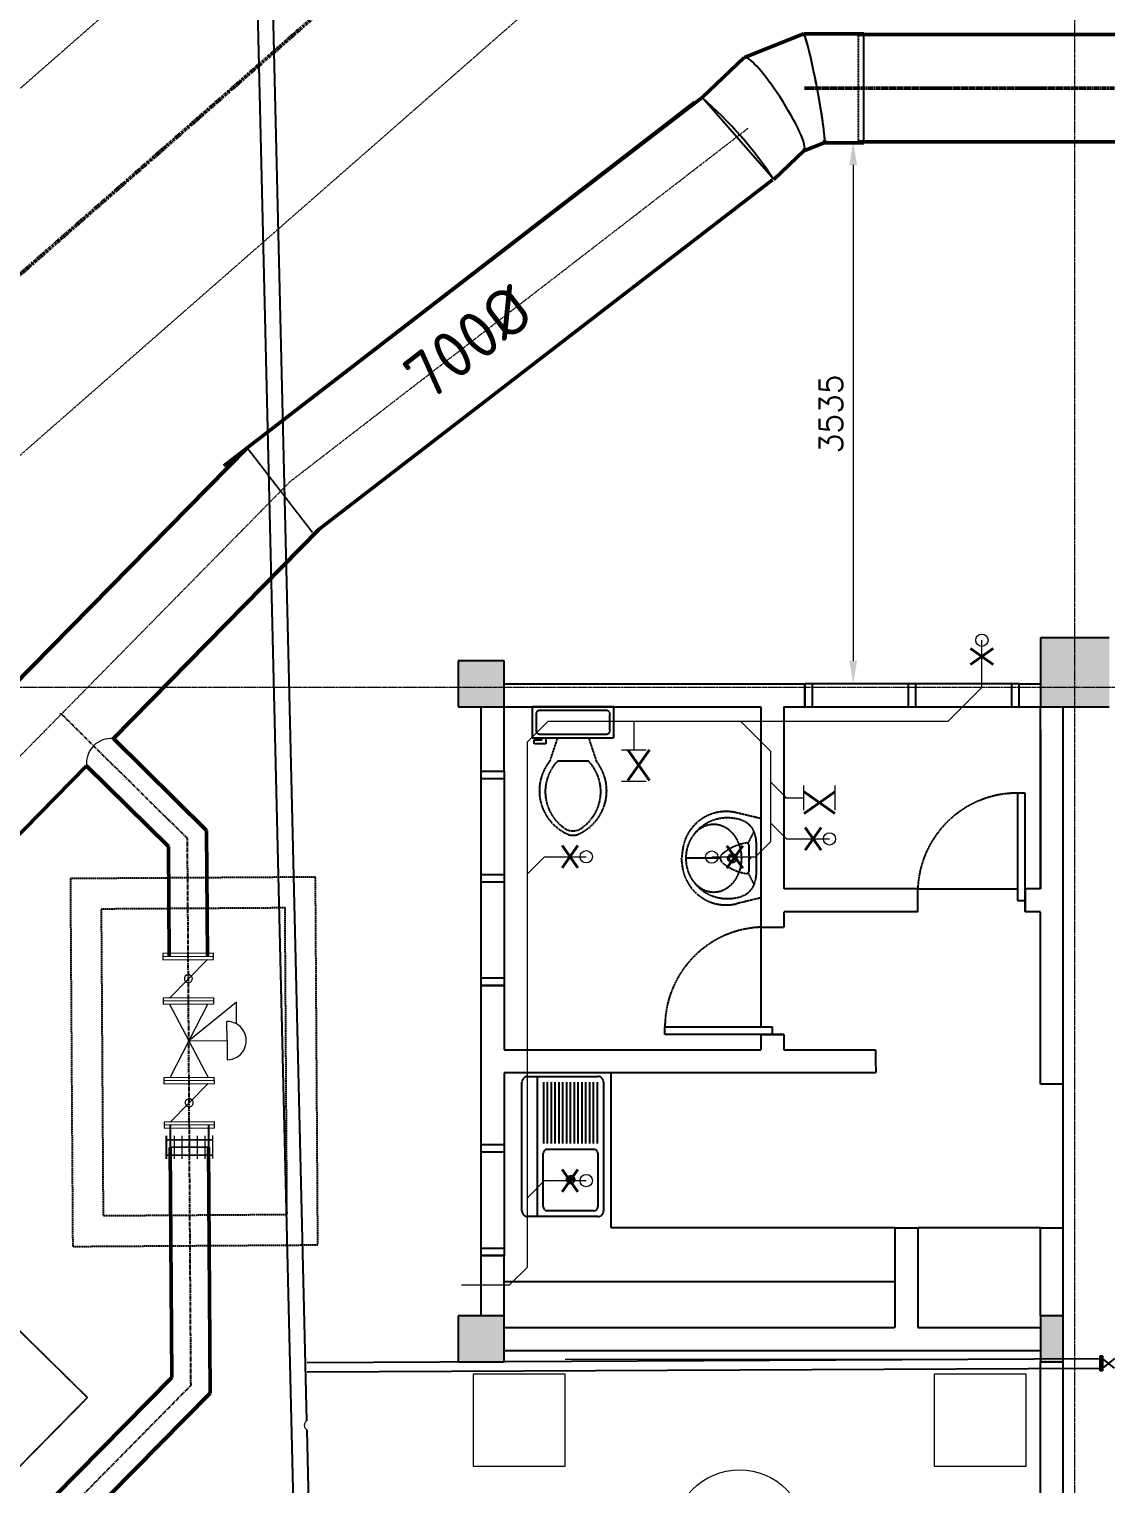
# Model space of a CAD drawing. Header units: inches. Extents: x 0 to 235202, y 0 to 361577.
# Drawn here: x 115357 to 122385, y 305529 to 315021 of the extents above; entities that cross this region are included whole.
import ezdxf

# ---------------------------------------------------------------- set-up
doc = ezdxf.new("R2010")
doc.units = ezdxf.units.IN
doc.header["$MEASUREMENT"] = 0
for name, pattern in [('CENTER', [2, 1.25, -0.25, 0.25, -0.25]), ('HIDDEN', [0.375, 0.25, -0.125]), ('PHANTOM2', [1.25, 0.625, -0.125, 0.125, -0.125, 0.125, -0.125])]:
    doc.linetypes.add(name, pattern=pattern)
for name, color, linetype, lineweight in [('.5', 8, 'Continuous', 0), ('DIM', 251, 'Continuous', 0), ('MECHANICAL', 8, 'Continuous', 0), ('PLC WIRE', 7, 'Continuous', 0)]:
    doc.layers.add(name, color=color, linetype=linetype, lineweight=lineweight)
for name, color, linetype in [('1', 1, 'CENTER'), ('2', 2, 'HIDDEN'), ('pipes', 2, 'Continuous'), ('steel elbow 45deg', 3, 'Continuous'), ('text', 3, 'Continuous')]:
    doc.layers.add(name, color=color, linetype=linetype)
doc.styles.add('ISO', font='isocpeur.ttf')
doc.styles.add('SIMPLEX', font='simplex.shx')

msp = doc.modelspace()

# ---------------------------------------------------------------- hatches: boundary and pattern name
at = {"layer": 'DIM', "linetype": 'HIDDEN', "lineweight": 25, "ltscale": 10}
h = msp.add_hatch(color=8, dxfattribs=at)
h.paths.add_polyline_path([(118457.2, 310899.5), (118157.2, 310899.5), (118157.2, 310599.5), (118457.2, 310599.5)])
h.paths.add_polyline_path([(122407.2, 311049.5), (121957.2, 311049.5), (121957.2, 310599.5), (122407.2, 310599.5)])
h.paths.add_polyline_path([(118457.2, 306624.5), (118157.2, 306624.5), (118157.2, 306324.5), (118457.2, 306324.5)])
h.paths.add_polyline_path([(126907.6, 311049.5), (126457.6, 311049.5), (126457.6, 310599.5), (126907.6, 310599.5)])
h.paths.add_polyline_path([(131407.6, 311249.5), (130957.6, 311249.5), (130957.6, 310599.5), (131407.6, 310599.5)])
h.paths.add_polyline_path([(122107.2, 306324.5), (122107.2, 306624.5), (121957.2, 306624.5), (121957.2, 306324.5)])

# ---------------------------------------------------------------- linework, layer by layer
at = {"layer": '.5', "color": 8, "linetype": 'CENTER', "ltscale": 10}
for p, q in [((122183.2, 294028.3), (122183.2, 325316.5)), ((169573.2, 310726.2), (105058.9, 310726.2))]:
    msp.add_line(p, q, dxfattribs=at)
at = {"layer": '.5', "color": 8, "linetype": 'CENTER', "ltscale": 5}
for q in [(120050.7, 314375.4), (108723.9, 303596.6)]:
    msp.add_line((117061.4, 312069.3), q, dxfattribs=at)
at = {"color": 8, "linetype": 'CENTER', "ltscale": 20}
for p, q in [((116391.1, 309739.5), (115561.8, 310558.1)), ((116414.1, 306172.2), (116391.1, 309739.5)), ((115138.9, 304880.5), (116414.1, 306172.2))]:
    msp.add_line(p, q, dxfattribs=at)
at = {"color": 8}
for p, q in [((116254.5, 307648.9), (116253.6, 307798.9)), ((116253.7, 307773.9), (116553.7, 307775.9)), ((116254.4, 307673.9), (116554.4, 307675.9))]:
    msp.add_line(p, q, dxfattribs=at)
at = {"layer": '1', "color": 8, "linetype": 'Continuous', "ltscale": 1000}
for p, q in [((120804.2, 314279.8), (120804.2, 314985)), ((120217.1, 314039.1), (119750.3, 314574.6))]:
    msp.add_line(p, q, dxfattribs=at)
at = {"layer": '1', "color": 8, "linetype": 'HIDDEN', "ltscale": 5}
for p, q in [((117226.5, 309488.3), (115626.6, 309478)), ((115626.6, 309478), (115642.1, 307078)), ((117242, 307088.3), (117226.5, 309488.3)), ((117027.8, 309287), (115827.9, 309279.3)), ((115827.9, 309279.3), (115827.9, 309279.3)), ((115827.9, 309279.3), (115840.8, 307279.3)), ((117040.7, 307287), (117027.8, 309287)), ((115738, 306092), (114027.4, 307775.3)), ((115840.8, 307279.3), (117040.7, 307287)), ((115642.1, 307078), (117242, 307088.3)), ((113255.2, 303568.9), (115738, 306092))]:
    msp.add_line(p, q, dxfattribs=at)
at = {"layer": '1', "color": 8, "linetype": 'Continuous', "ltscale": 1000}
for centre, major_axis, ratio, start_param, end_param in [((120479.5, 314634.8), (-67.7, 354.7), 0.056561, 5.000611, 6.293977), ((120479.5, 314634.6), (-67.6, 354.7), 0.057565, 5.005877, 6.186773), ((120218.7, 314531.6), (-195, 304.2), 0.160939, 4.958399, 6.314582), ((120479.5, 314634.7), (67.6, -354.7), 0.057565, 0.293488, 1.864239), ((120218.7, 314531.6), (195, -304.2), 0.160939, 0.24601, 1.816763), ((118046.7, 312618.3), (1834.3, 1834.3), 1, 6.077432, 6.352133)]:
    msp.add_ellipse(centre, major_axis=major_axis, ratio=ratio, start_param=start_param, end_param=end_param, dxfattribs=at)
msp.add_open_spline([(120549.9, 314303.5), (120549.4, 314316.9), (120547.8, 314335.7), (120541.6, 314387.9), (120536.6, 314423.2), (120524, 314503.4), (120516.4, 314547.7), (120503.5, 314617.9), (120498.8, 314642.6), (120489.3, 314691.6), (120484.4, 314715.8), (120479.5, 314739.3)], degree=3, knots=[23.740083, 23.740083, 23.740083, 23.740083, 136.07311, 136.07311, 273.475645, 273.475645, 413.631939, 413.631939, 488.744097, 488.744097, 563.954246, 563.954246, 563.954246, 563.954246], dxfattribs=at)
at = {"layer": '2', "color": 8}
for p, q in [((120767.7, 314985), (120767.7, 314285)), ((116777.7, 312292.2), (117205.2, 311738))]:
    msp.add_line(p, q, dxfattribs=at)
at = {"layer": 'DIM', "color": 8, "linetype": 'HIDDEN', "ltscale": 10}
for p, q in [((118752.6, 317659.4), (106717.5, 307115.2)), ((119964.2, 316327.8), (107903.6, 305761.3))]:
    msp.add_line(p, q, dxfattribs=at)
at = {"layer": 'DIM', "color": 8, "linetype": 'PHANTOM2', "lineweight": 50, "ltscale": 20}
for p, q in [((119916.1, 317466.2), (107318.5, 306429.2)), ((120417.5, 314635), (138799.7, 314635))]:
    msp.add_line(p, q, dxfattribs=at)
at = {"layer": 'DIM', "color": 8, "lineweight": 50}
for p, q in [((120025.5, 314836.6), (120411.6, 314989.5)), ((120412.7, 314989.4), (120804.2, 314989.4)), ((120767.7, 314985), (138799.7, 314985)), ((120767.7, 314985), (126799.7, 314985)), ((119750.3, 314574.6), (120022.3, 314834.6)), ((116627.7, 312171.9), (119750.3, 314574.6)), ((119702, 314543.6), (116779.8, 312289.3)), ((120415.1, 314228.4), (120217.1, 314039.1)), ((120413.8, 314227.1), (120547.2, 314280)), ((120419.7, 314244.1), (120419.7, 314244.2)), ((120419.7, 314244.1), (120419.7, 314244.2)), ((120546.8, 314279.8), (120804.2, 314279.8)), ((120550.1, 314296.1), (120550.1, 314296.2)), ((120767.7, 314285), (138799.7, 314285)), ((120767.7, 314285), (126799.7, 314285)), ((120804.2, 314296.1), (120804.2, 314296.2)), ((120804.2, 314279.8), (120804.2, 314296.1)), ((120208.9, 314038.6), (117251.6, 311757.2)), ((116779.8, 312289.3), (108530.4, 303906)), ((117251.6, 311757.2), (115907.9, 310391.6)), ((115908.4, 310391.6), (116515.7, 309792.1)), ((115732.8, 310213.7), (112903.5, 307338.5)), ((115732.8, 310213.7), (116266.4, 309686.9)), ((116515.7, 309792.1), (116521, 308970.7)), ((116266.4, 309686.9), (116271, 308969.1)), ((116279.1, 307724.1), (116288.7, 306223.2)), ((116529, 307725.7), (116539.4, 306121.2)), ((115179.2, 305099.2), (116288.7, 306223.2)), ((115357.4, 304923.9), (116539.4, 306121.2))]:
    msp.add_line(p, q, dxfattribs=at)
at = {"layer": 'DIM', "color": 8, "linetype": 'Continuous'}
for p, q in [((120737.7, 314285), (120705.8, 314285)), ((120735.8, 314135), (120735.8, 310899.5)), ((121575.6, 310912.8), (121575.6, 311033.6)), ((121575.6, 310726.2), (121575.6, 310912.8)), ((120737.7, 310749.5), (120705.8, 310749.5)), ((121355.2, 310505.9), (121575.6, 310726.2)), ((118609.6, 310370.7), (118744.8, 310505.9)), ((118744.8, 310505.9), (120000.5, 310505.9)), ((119304.6, 310505.9), (119304.6, 310319)), ((120000.5, 310505.9), (120196.8, 310309.6)), ((120000.5, 310505.9), (121355.2, 310505.9)), ((118609.6, 309621.2), (118609.6, 310370.7)), ((119224.3, 310319), (119384.9, 310319)), ((120196.8, 310309.6), (120196.8, 309719.1)), ((119224.3, 310113.4), (119384.9, 310113.4)), ((120300.9, 310005.1), (120196.8, 310109.3)), ((120411.4, 310085.4), (120411.4, 309924.8)), ((120617, 310085.4), (120617, 309924.8)), ((120300.9, 310005.1), (120290.6, 310005.1)), ((120290.6, 310005.1), (120411.4, 310005.1)), ((120300.9, 309737.4), (120196.8, 309841.5)), ((120096.8, 309619.1), (120196.8, 309719.1)), ((120300.9, 309737.4), (120460.4, 309737.4)), ((120460.4, 309737.4), (120581.1, 309737.4)), ((118609.6, 306943.5), (118609.6, 309621.2)), ((118720.7, 309621.2), (118609.6, 309510.1)), ((118720.7, 309621.2), (118873.2, 309621.2)), ((118873.2, 309621.2), (118994, 309621.2)), ((119933.2, 309619.1), (119812.4, 309619.1)), ((120096.8, 309619.1), (119933.2, 309619.1)), ((118720.7, 307507.3), (118609.6, 307396.3)), ((118720.7, 307507.3), (118873.2, 307507.3)), ((118873.2, 307507.3), (118994, 307507.3)), ((118492.9, 306826.8), (118609.6, 306943.5)), ((118178.8, 306826.8), (118492.9, 306826.8)), ((121264.2, 306341.4), (118855.7, 306341.4)), ((118855.7, 306245.4), (118255.7, 306245.4)), ((118255.7, 306245.4), (118255.7, 305645.4)), ((118855.7, 305645.4), (118855.7, 306245.4)), ((121864.2, 306245.4), (121264.2, 306245.4)), ((121264.2, 306245.4), (121264.2, 305645.4)), ((121864.2, 305645.4), (121864.2, 306245.4)), ((118255.7, 305645.4), (118855.7, 305645.4)), ((121264.2, 305645.4), (121864.2, 305645.4))]:
    msp.add_line(p, q, dxfattribs=at)
at = {"layer": 'DIM', "color": 8, "linetype": 'HIDDEN', "lineweight": 25, "ltscale": 10}
for p, q in [((122407.2, 311049.5), (121957.2, 311049.5)), ((121957.2, 311049.5), (121957.2, 310599.5)), ((122407.2, 311049.5), (121957.2, 311049.5)), ((121957.2, 311049.5), (121957.2, 310599.5)), ((118457.2, 310899.5), (118157.2, 310899.5)), ((118157.2, 310899.5), (118157.2, 310599.5)), ((118457.2, 310599.5), (118457.2, 310899.5)), ((118457.2, 310749.5), (120419.7, 310749.5)), ((120419.7, 310599.5), (120419.7, 310749.5)), ((121819.7, 310749.5), (120419.7, 310749.5)), ((120419.7, 310749.5), (120419.7, 310599.5)), ((120469.7, 310749.5), (120419.7, 310749.5)), ((120419.7, 310749.5), (120419.7, 310599.5)), ((120469.7, 310599.5), (120469.7, 310749.5)), ((121144.7, 310749.5), (121094.7, 310749.5)), ((121094.7, 310749.5), (121094.7, 310599.5)), ((121144.7, 310599.5), (121144.7, 310749.5)), ((121819.7, 310749.5), (121769.7, 310749.5)), ((121769.7, 310749.5), (121769.7, 310599.5)), ((121819.7, 310599.5), (121819.7, 310749.5)), ((121819.7, 310749.5), (121957.2, 310749.5)), ((121819.7, 310599.5), (121819.7, 310749.5)), ((121819.7, 310599.5), (121819.7, 310749.5)), ((118157.2, 310599.5), (118457.2, 310599.5)), ((118307.2, 310180.3), (118307.2, 310599.5)), ((118457.2, 310180.3), (118457.2, 310599.5)), ((118457.2, 310599.5), (120132.2, 310599.5)), ((119173.9, 310599.5), (118640.5, 310599.5)), ((118640.5, 310599.5), (118640.5, 310396.3)), ((119173.9, 310396.3), (119173.9, 310599.5)), ((120132.2, 310599.5), (120132.2, 309161)), ((120282.2, 310599.5), (120419.7, 310599.5)), ((120282.2, 310599.5), (120282.2, 309411)), ((120419.7, 310599.5), (121819.7, 310599.5)), ((120419.7, 310599.5), (120469.7, 310599.5)), ((121094.7, 310599.5), (121144.7, 310599.5)), ((121769.7, 310599.5), (121819.7, 310599.5)), ((121819.7, 310599.5), (121957.2, 310599.5)), ((121957.2, 309411), (121957.2, 310599.5)), ((121957.2, 310599.5), (122407.2, 310599.5)), ((121957.2, 310599.5), (122407.2, 310599.5)), ((122107.2, 308136), (122107.2, 310599.5)), ((118665.9, 310548.7), (118665.9, 310447.1)), ((119123.1, 310574.1), (118691.3, 310574.1)), ((119148.5, 310447.1), (119148.5, 310548.7)), ((118691.3, 310421.7), (119123.1, 310421.7)), ((121957.2, 310449.5), (121957.2, 309411)), ((118640.5, 310396.3), (119173.9, 310396.3)), ((118653.2, 310383.6), (118704, 310383.6)), ((118653.2, 310358.2), (118653.2, 310383.6)), ((118729.4, 310358.2), (118653.2, 310358.2)), ((118704, 310383.6), (118704, 310396.3)), ((118729.4, 310396.3), (118729.4, 310358.2)), ((118805.6, 310396.3), (118754.8, 310243.9)), ((119008.8, 310396.3), (119059.6, 310243.9)), ((119008.8, 310243.9), (118805.6, 310243.9)), ((118307.2, 310180.3), (118457.2, 310180.3)), ((118307.2, 308780.3), (118307.2, 310180.3)), ((118307.2, 310180.3), (118457.2, 310180.3)), ((118307.2, 310130.3), (118307.2, 310180.3)), ((118307.2, 310180.3), (118457.2, 310180.3)), ((118457.2, 310130.3), (118307.2, 310130.3)), ((118457.2, 310180.3), (118457.2, 308780.3)), ((118457.2, 310180.3), (118457.2, 310130.3)), ((121857.2, 310036), (121807.2, 310036)), ((121807.2, 310036), (121807.2, 309336)), ((121857.2, 309336), (121857.2, 310036)), ((119787.2, 309843.6), (119775.7, 309837.2)), ((119799.2, 309849.4), (119787.2, 309843.6)), ((119811.4, 309854.6), (119799.2, 309849.4)), ((119823.8, 309859.3), (119811.4, 309854.6)), ((119811.4, 309854.6), (119811.4, 309854.6)), ((119836.5, 309863.4), (119823.8, 309859.3)), ((119849.5, 309866.8), (119836.5, 309863.4)), ((119862.6, 309869.6), (119849.5, 309866.8)), ((119875.8, 309871.8), (119862.6, 309869.6)), ((119889.2, 309873.4), (119875.8, 309871.8)), ((119902.8, 309874.3), (119889.2, 309873.4)), ((119916.4, 309874.5), (119902.8, 309874.3)), ((119930, 309874.1), (119916.4, 309874.5)), ((119916.4, 309874.5), (119916.4, 309874.5)), ((119943.6, 309873), (119930, 309874.1)), ((119957, 309871.3), (119943.6, 309873)), ((119970.2, 309869.1), (119957, 309871.3)), ((119982.9, 309866.2), (119970.2, 309869.1)), ((120132.2, 309869.8), (119973.9, 309907.8)), ((119995.2, 309862.9), (119982.9, 309866.2)), ((120006.8, 309859.1), (119995.2, 309862.9)), ((120017.7, 309854.7), (120006.8, 309859.1)), ((120027.7, 309850), (120017.7, 309854.7)), ((120017.7, 309854.7), (120017.7, 309854.7)), ((120037, 309844.8), (120027.7, 309850)), ((120045.5, 309839.2), (120037, 309844.8)), ((120053.2, 309833.3), (120045.5, 309839.2)), ((120132.2, 309869.8), (120132.2, 309352.2)), ((119643, 309743.3), (119639, 309732)), ((119705.4, 309778.2), (119697, 309766.7)), ((119714.1, 309788.1), (119705.4, 309778.2)), ((119723.3, 309797.5), (119714.1, 309788.1)), ((119732.9, 309806.4), (119723.3, 309797.5)), ((119723.3, 309797.5), (119723.3, 309797.5)), ((119743, 309814.9), (119732.9, 309806.4)), ((119753.5, 309822.8), (119743, 309814.9)), ((119764.4, 309830.3), (119753.5, 309822.8)), ((119775.7, 309837.2), (119764.4, 309830.3)), ((120049.9, 309707.6), (120088.7, 309784)), ((120060.2, 309826.9), (120053.2, 309833.3)), ((120066.6, 309820.1), (120060.2, 309826.9)), ((120072.4, 309813), (120066.6, 309820.1)), ((120077.6, 309805.5), (120072.4, 309813)), ((120082.2, 309797.7), (120077.6, 309805.5)), ((120077.6, 309805.5), (120077.6, 309805.5)), ((120086.3, 309789.5), (120082.2, 309797.7)), ((120089.9, 309781.1), (120086.3, 309789.5)), ((120093.1, 309772.6), (120089.9, 309781.1)), ((120095.8, 309763.8), (120093.1, 309772.6)), ((120098.1, 309755), (120095.8, 309763.8)), ((120100, 309746.1), (120098.1, 309755)), ((120101.5, 309737.2), (120100, 309746.1)), ((119620.4, 309651.6), (119619.4, 309643.2)), ((119621.3, 309659.3), (119620.4, 309651.6)), ((119622.3, 309666.3), (119621.3, 309659.3)), ((119623.3, 309672.8), (119622.3, 309666.3)), ((119624.4, 309679.1), (119623.3, 309672.8)), ((119625.5, 309685.3), (119624.4, 309679.1)), ((119626.9, 309691.6), (119625.5, 309685.3)), ((119628.5, 309698.2), (119626.9, 309691.6)), ((119630.4, 309705.4), (119628.5, 309698.2)), ((119632.8, 309713.3), (119630.4, 309705.4)), ((119635.6, 309722.1), (119632.8, 309713.3)), ((119639, 309732), (119635.6, 309722.1)), ((120054.2, 309698.1), (120054.2, 309523.9)), ((120102.7, 309728.3), (120101.5, 309737.2)), ((120101.5, 309737.2), (120101.5, 309737.2)), ((120103.5, 309719.5), (120102.7, 309728.3)), ((120104.2, 309710.8), (120103.5, 309719.5)), ((120104.6, 309702.2), (120104.2, 309710.8)), ((120104.8, 309693.7), (120104.6, 309702.2)), ((120104.9, 309685.4), (120104.8, 309693.7)), ((120104.9, 309677.2), (120104.9, 309685.4)), ((120104.9, 309669.3), (120104.9, 309677.2)), ((120105, 309661.5), (120104.9, 309669.3)), ((120104.9, 309669.3), (120104.9, 309669.3)), ((120105, 309653.9), (120105, 309661.5)), ((120105, 309646.4), (120105, 309653.9)), ((119617.3, 309623), (119616.1, 309611)), ((119617.3, 309598.9), (119616.1, 309611)), ((119618.4, 309633.7), (119617.3, 309623)), ((119618.4, 309588.3), (119617.3, 309598.9)), ((119619.4, 309643.2), (119618.4, 309633.7)), ((119619.4, 309578.8), (119618.4, 309588.3)), ((119620.4, 309570.3), (119619.4, 309578.8)), ((119621.3, 309562.7), (119620.4, 309570.3)), ((119622.3, 309555.7), (119621.3, 309562.7)), ((119623.3, 309549.1), (119622.3, 309555.7)), ((119727.7, 309611), (119643.6, 309611)), ((119798.1, 309611), (119727.7, 309611)), ((119868.6, 309611), (119798.1, 309611)), ((120104.7, 309551.9), (120104.8, 309560)), ((120104.8, 309576.4), (120104.9, 309584.6)), ((120104.8, 309568.2), (120104.8, 309576.4)), ((120104.8, 309560), (120104.8, 309568.2)), ((120104.9, 309592.8), (120105, 309600.9)), ((120104.9, 309584.6), (120104.9, 309592.8)), ((120105, 309639), (120105, 309646.4)), ((120105, 309631.6), (120105, 309639)), ((120105, 309624.1), (120105, 309631.6)), ((120105, 309616.5), (120105, 309624.1)), ((120105, 309608.8), (120105, 309616.5)), ((120105, 309600.9), (120105, 309608.8)), ((120105, 309608.8), (120105, 309608.8)), ((120282.2, 309611), (120282.2, 309611)), ((118307.2, 309455.3), (118307.2, 309505.3)), ((118307.2, 309505.3), (118457.2, 309505.3)), ((118457.2, 309505.3), (118457.2, 309455.3)), ((119624.4, 309542.9), (119623.3, 309549.1)), ((119625.5, 309536.7), (119624.4, 309542.9)), ((119626.9, 309530.4), (119625.5, 309536.7)), ((119628.5, 309523.7), (119626.9, 309530.4)), ((119630.4, 309516.6), (119628.5, 309523.7)), ((119632.8, 309508.7), (119630.4, 309516.6)), ((119635.6, 309499.9), (119632.8, 309508.7)), ((119639, 309490), (119635.6, 309499.9)), ((119643, 309478.7), (119639, 309490)), ((120049.9, 309514.3), (120088.7, 309437.9)), ((120093.1, 309449.1), (120095.8, 309457.6)), ((120095.8, 309457.6), (120098.1, 309466.1)), ((120098.1, 309466.1), (120099.9, 309474.4)), ((120099.9, 309474.4), (120101.4, 309482.6)), ((120101.4, 309482.6), (120102.6, 309490.6)), ((120101.4, 309482.6), (120101.4, 309482.6)), ((120102.6, 309490.6), (120103.4, 309498.3)), ((120103.4, 309498.3), (120104, 309505.9)), ((120104, 309505.9), (120104.4, 309513.5)), ((120104.4, 309513.5), (120104.6, 309521)), ((120104.6, 309521), (120104.7, 309528.6)), ((120104.7, 309544), (120104.7, 309551.9)), ((120104.7, 309536.2), (120104.7, 309544)), ((120104.7, 309544), (120104.7, 309544)), ((120104.7, 309528.6), (120104.7, 309536.2)), ((118457.2, 309455.3), (118307.2, 309455.3)), ((119697, 309455.2), (119705.4, 309443.8)), ((119705.4, 309443.8), (119714.1, 309433.9)), ((119714.1, 309433.9), (119723.3, 309424.5)), ((119723.3, 309424.5), (119723.3, 309424.5)), ((119723.3, 309424.5), (119732.9, 309415.6)), ((119732.9, 309415.6), (119743, 309407.1)), ((119743, 309407.1), (119753.5, 309399.2)), ((119753.5, 309399.2), (119764.4, 309391.7)), ((119764.4, 309391.7), (119775.7, 309384.8)), ((119775.7, 309384.8), (119787.2, 309378.4)), ((119787.2, 309378.4), (119799.2, 309372.6)), ((119799.2, 309372.6), (119811.4, 309367.3)), ((119811.4, 309367.3), (119811.4, 309367.3)), ((119811.4, 309367.3), (119823.8, 309362.7)), ((119995.2, 309359.1), (120006.8, 309362.9)), ((120006.8, 309362.9), (120017.7, 309367.2)), ((120017.7, 309367.2), (120027.7, 309372)), ((120017.7, 309367.2), (120017.7, 309367.2)), ((120027.7, 309372), (120037, 309377.1)), ((120037, 309377.1), (120045.5, 309382.7)), ((120045.5, 309382.7), (120053.2, 309388.7)), ((120053.2, 309388.7), (120060.2, 309395.1)), ((120060.2, 309395.1), (120066.6, 309401.9)), ((120066.6, 309401.9), (120072.4, 309409)), ((120072.4, 309409), (120077.6, 309416.5)), ((120077.6, 309416.5), (120082.2, 309424.3)), ((120077.6, 309416.5), (120077.6, 309416.5)), ((120082.2, 309424.3), (120086.3, 309432.4)), ((120086.3, 309432.4), (120089.9, 309440.7)), ((120089.9, 309440.7), (120093.1, 309449.1)), ((121157.2, 309411), (120282.2, 309411)), ((121157.2, 309261), (121157.2, 309411)), ((121157.2, 309261), (121157.2, 309411)), ((121157.2, 309411), (121807.2, 309411)), ((121857.2, 309261), (121857.2, 309411)), ((121857.2, 309411), (121857.2, 309261)), ((121957.2, 309411), (121857.2, 309411)), ((119823.8, 309362.7), (119836.5, 309358.6)), ((119836.5, 309358.6), (119849.5, 309355.2)), ((119849.5, 309355.2), (119862.6, 309352.3)), ((119862.6, 309352.3), (119875.8, 309350.1)), ((119875.8, 309350.1), (119889.2, 309348.6)), ((119889.2, 309348.6), (119902.8, 309347.7)), ((119902.8, 309347.7), (119916.4, 309347.5)), ((119916.4, 309347.5), (119930, 309347.9)), ((119916.4, 309347.5), (119916.4, 309347.5)), ((119930, 309347.9), (119943.6, 309349)), ((119943.6, 309349), (119957, 309350.6)), ((119957, 309350.6), (119970.2, 309352.9)), ((119970.2, 309352.9), (119982.9, 309355.7)), ((120132.2, 309352.2), (119973.9, 309314.1)), ((119982.9, 309355.7), (119995.2, 309359.1)), ((121807.2, 309336), (121857.2, 309336)), ((121157.2, 309261), (120282.2, 309261)), ((120282.2, 309261), (120282.2, 309161)), ((121957.2, 309261), (121857.2, 309261)), ((121957.2, 308136), (121957.2, 309261)), ((121957.2, 308436), (121957.2, 309261)), ((120132.2, 309161), (120282.2, 309161)), ((120132.2, 309161), (120132.2, 308511)), ((120132.2, 309161), (120132.2, 309161)), ((120132.2, 309161), (120282.2, 309161)), ((120282.2, 309161), (120282.2, 309161)), ((118307.2, 308780.3), (118307.2, 308830.3)), ((118307.2, 308830.3), (118457.2, 308830.3)), ((118457.2, 308830.3), (118457.2, 308780.3)), ((118307.2, 308436), (118307.2, 308780.3)), ((118307.2, 308780.3), (118457.2, 308780.3)), ((118457.2, 308780.3), (118307.2, 308780.3)), ((118457.2, 308780.3), (118307.2, 308780.3)), ((118457.2, 308780.3), (118457.2, 308361)), ((119507.2, 308461), (119507.2, 308511)), ((119507.2, 308511), (120207.2, 308511)), ((120207.2, 308511), (120207.2, 308461)), ((118307.2, 307742.3), (118307.2, 308436)), ((120207.2, 308461), (119507.2, 308461)), ((120132.2, 308461), (120282.2, 308461)), ((120282.2, 308461), (120132.2, 308461)), ((120132.2, 308461), (120132.2, 308361)), ((120282.2, 308461), (120282.2, 308361)), ((118457.2, 308361), (120132.2, 308361)), ((120282.2, 308361), (120882.2, 308361)), ((120882.2, 308361), (120882.6, 308211)), ((120882.6, 308211), (118457.2, 308211)), ((118457.2, 308211), (118457.2, 307742.3)), ((118573.8, 307311.2), (118573.8, 308149.4)), ((118611.9, 308187.5), (119069.1, 308187.5)), ((118675.4, 307273.1), (118675.4, 308187.5)), ((118716.3, 307749.3), (118716.3, 308149.4)), ((118741.3, 307749.3), (118741.3, 308149.4)), ((118766.3, 307749.3), (118766.3, 308149.4)), ((118791.3, 307749.3), (118791.3, 308149.4)), ((118816.3, 307749.3), (118816.3, 308149.4)), ((118841.3, 307749.3), (118841.3, 308149.4)), ((118866.3, 307749.3), (118866.3, 308149.4)), ((118891.3, 307749.3), (118891.3, 308149.4)), ((118916.3, 307749.3), (118916.3, 308149.4)), ((118941.3, 307749.3), (118941.3, 308149.4)), ((118966.3, 307749.3), (118966.3, 308149.4)), ((118991.3, 307749.3), (118991.3, 308149.4)), ((119016.3, 307749.3), (119016.3, 308149.4)), ((119041.3, 307749.3), (119041.3, 308149.4)), ((119066.3, 307749.3), (119066.3, 308149.4)), ((119107.2, 308149.4), (119107.2, 307311.2)), ((119157.2, 307199.5), (119157.2, 308211)), ((122107.2, 308136), (121957.2, 308136)), ((122107.2, 307199.5), (122107.2, 308136)), ((118307.2, 307742.3), (118457.2, 307742.3)), ((118307.2, 307742.3), (118457.2, 307742.3)), ((118307.2, 307018.3), (118307.2, 307742.3)), ((118307.2, 307742.3), (118457.2, 307742.3)), ((118307.2, 307692.3), (118307.2, 307742.3)), ((118307.2, 307742.3), (118457.2, 307742.3)), ((118457.2, 307692.3), (118307.2, 307692.3)), ((118457.2, 307742.3), (118457.2, 307018.3)), ((118457.2, 307742.3), (118457.2, 307692.3)), ((118713.5, 307336.6), (118713.5, 307685.8)), ((119043.7, 307711.2), (118738.9, 307711.2)), ((119069.1, 307685.8), (119069.1, 307336.6)), ((119043.7, 307311.2), (118738.9, 307311.2)), ((119069.1, 307273.1), (118611.9, 307273.1)), ((121007.2, 307199.5), (119157.2, 307199.5)), ((121007.2, 307199.5), (121007.2, 306549.5)), ((121007.2, 307199.5), (121157.2, 307199.5)), ((121157.2, 307199.5), (121157.2, 306549.5)), ((121957.2, 307199.5), (121157.2, 307199.5)), ((121957.2, 306624.5), (121957.2, 307199.5)), ((121957.2, 307199.5), (122107.2, 307199.5)), ((121957.2, 306624.5), (121957.2, 307199.5)), ((122107.2, 306624.5), (122107.2, 307199.5)), ((122107.2, 306624.5), (122107.2, 307199.5)), ((118307.2, 307018.3), (118307.2, 307067.3)), ((118307.2, 307067.3), (118457.2, 307067.3)), ((118307.2, 306624.5), (118307.2, 307018.3)), ((118307.2, 307018.3), (118457.2, 307018.3)), ((118307.2, 307018.3), (118457.2, 307018.3)), ((118457.2, 307018.3), (118307.2, 307018.3)), ((118457.2, 307018.3), (118307.2, 307018.3)), ((118457.2, 307067.3), (118457.2, 307018.3)), ((118457.2, 306624.5), (118457.2, 307018.3)), ((118457.2, 306849.5), (121007.2, 306849.5)), ((118457.2, 306624.5), (118157.2, 306624.5)), ((118157.2, 306624.5), (118157.2, 306324.5)), ((118457.2, 306324.5), (118457.2, 306624.5)), ((122107.2, 306624.5), (121957.2, 306624.5)), ((121957.2, 306624.5), (121957.2, 306324.5)), ((122107.2, 306324.5), (122107.2, 306624.5)), ((118457.2, 306549.5), (121007.2, 306549.5)), ((121157.2, 306549.5), (121957.2, 306549.5)), ((118457.2, 306399.5), (121957.2, 306399.5)), ((118157.2, 306324.5), (118457.2, 306324.5)), ((121957.2, 304799.5), (121957.2, 306324.5)), ((121957.2, 306324.5), (122107.2, 306324.5)), ((122107.2, 304799.5), (122107.2, 306324.5))]:
    msp.add_line(p, q, dxfattribs=at)
at = {"layer": 'DIM', "color": 8, "ltscale": 2000}
for p, q in [((116272.8, 308699.1), (116521.1, 308950.7)), ((116278, 307889.1), (116526.4, 308140.7))]:
    msp.add_line(p, q, dxfattribs=at)
at = {"layer": 'DIM', "color": 8, "linetype": 'Continuous'}
for centre, radius in [((121575.6, 311033.6), 40.1), ((120581.1, 309737.4), 40.1), ((118994, 309621.2), 40.1), ((119812.4, 309619.1), 40.1), ((118994, 307507.3), 40.1), ((119994, 305186.6), 433.6)]:
    msp.add_circle(centre, radius, dxfattribs=at)
at = {"layer": 'DIM', "color": 8, "linetype": 'HIDDEN', "lineweight": 25, "ltscale": 10}
for centre, radius in [((119947.1, 309611), 28.5), ((119947.1, 309611), 19.9), ((118891.3, 307514.4), 25.4), ((118891.3, 307514.4), 12.7)]:
    msp.add_circle(centre, radius, dxfattribs=at)
for centre, radius, start, end in [((118688.2, 310551.9), 22.5, 81.8699, 188.1301), ((119126.3, 310551.9), 22.5, 351.8699, 98.1301), ((118688.2, 310444), 22.5, 171.8699, 278.1301), ((119126.3, 310444), 22.5, 261.8699, 8.1301), ((118996.6, 310051.4), 309.1, 141.46911, 247.97143), ((119013.9, 310045.4), 287.8, 136.36773, 238.94682), ((118817.8, 310051.4), 309.1, 292.02843, 38.53071), ((118800.6, 310045.4), 287.8, 301.05301, 43.63209), ((121807.2, 309385.5), 650.5, 90, 177.75339), ((119906.7, 309628.1), 287.7, 76.49927, 156.39945), ((118907.2, 309891.5), 101.6, 245.73182, 294.26817), ((118907.2, 309862.9), 101.6, 254.86053, 285.13947), ((119868.4, 309624.9), 222.4, 140.38644, 161.07662), ((119842.5, 309646.4), 188.8, 116.58598, 140.38643), ((119825.9, 309679.4), 151.9, 90.00005, 116.58595), ((119825.9, 309679.4), 151.9, 63.41406, 89.99995), ((119809.4, 309646.4), 188.8, 39.61357, 63.41402), ((119783.5, 309624.9), 222.4, 18.92338, 39.61356), ((119909, 309611), 265.4, 161.07662, 180), ((120090.1, 309386.9), 327.6, 98.81426, 129.29543), ((119742.8, 309611), 265.4, 360, 18.92338), ((120041.5, 309698.1), 12.7, 359.99997, 97.55908), ((119909, 309611), 265.4, 180, 198.92338), ((119906.7, 309611), 38.1, 129.29543, 230.70457), ((120090.1, 309835), 327.6, 230.70457, 261.18574), ((119742.8, 309611), 265.4, 341.07662, 0), ((119906.7, 309593.9), 287.7, 203.60055, 283.50073), ((119868.4, 309597), 222.4, 198.92338, 219.61356), ((119783.5, 309597), 222.4, 320.38644, 341.07662), ((120041.5, 309523.9), 12.7, 262.44092, 0.00003), ((119842.5, 309575.6), 188.8, 219.61357, 243.41402), ((119825.9, 309542.6), 151.9, 243.41405, 269.99995), ((119825.9, 309542.6), 151.9, 270.00005, 296.58594), ((119809.4, 309575.6), 188.8, 296.58598, 320.38643), ((120157.7, 308511), 650.5, 92.24661, 180), ((118611.9, 308149.4), 38.1, 90, 180), ((119069.1, 308149.4), 38.1, 0, 90), ((118738.9, 307685.8), 25.4, 90, 180), ((119043.7, 307685.8), 25.4, 0, 90), ((118611.9, 307311.2), 38.1, 180, 270), ((118738.9, 307336.6), 25.4, 180, 270), ((119043.7, 307336.6), 25.4, 270, 0), ((119069.1, 307311.2), 38.1, 270, 0)]:
    msp.add_arc(centre, radius, start, end, dxfattribs=at)
at = {"layer": 'DIM', "color": 8, "ltscale": 2000}
msp.add_arc((115892.4, 310231.7), 160.7, 84.30062, 186.43859, dxfattribs=at)
at = {"layer": 'DIM', "color": 8, "linetype": 'Continuous'}
msp.add_arc((117189.5, 305911.9), 35.9, 120.04912, 242.70188, dxfattribs=at)
at = {"layer": 'DIM', "color": 8}
msp.add_ellipse((120218.7, 314531.5), major_axis=(-195, 304.2), ratio=0.160933, start_param=4.958388, end_param=4.958431, dxfattribs=at)
at = {"layer": 'DIM', "color": 8, "lineweight": 50}
for centre, major_axis, ratio, start_param, end_param in [((120218.7, 314531.4), (195, -304.2), 0.160939, 0.031397, 0.24601), ((120479.5, 314634.5), (67.6, -354.7), 0.057565, 6.268034, 6.576674)]:
    msp.add_ellipse(centre, major_axis=major_axis, ratio=ratio, start_param=start_param, end_param=end_param, dxfattribs=at)
at = {"layer": 'DIM', "color": 8}
msp.add_open_spline([(120218.7, 314636.1), (120218.7, 314636.1), (120218.7, 314636.1), (120218.7, 314636)], degree=3, dxfattribs=at)
at = {"layer": 'DIM', "color": 8, "linetype": 'HIDDEN', "lineweight": 25, "ltscale": 10}
msp.add_point((120062.4, 309611), dxfattribs=at)
at = {"layer": 'DIM', "color": 8, "linetype": 'Continuous'}
for points in [[(120710.8, 314135), (120760.8, 314135), (120735.8, 314285)], [(120710.8, 310899.5), (120760.8, 310899.5), (120735.8, 310749.5)]]:
    msp.add_solid(points, dxfattribs=at)
at = {"layer": 'MECHANICAL', "color": 8, "linetype": 'Continuous', "ltscale": 8}
for p, q in [((116560.9, 308990.9), (116230.9, 308988.8)), ((116230.9, 308988.8), (116231.2, 308948.8)), ((116561.1, 308950.9), (116560.9, 308990.9)), ((116231.2, 308948.8), (116561.1, 308950.9)), ((116562.8, 308700.9), (116232.8, 308698.8)), ((116232.8, 308698.8), (116233, 308658.8)), ((116563, 308660.9), (116562.8, 308700.9)), ((116233, 308658.8), (116563, 308660.9)), ((116273, 308659.1), (116526.1, 308180.7)), ((116523, 308660.7), (116276.1, 308179.1)), ((116710.4, 308671.9), (116399.6, 308419.9)), ((116711.4, 308530.1), (116710.4, 308671.9)), ((116649.6, 308421.5), (116648.8, 308546.5)), ((116399.6, 308419.9), (116649.6, 308421.5)), ((116649.6, 308421.5), (116650.4, 308296.5)), ((116566.1, 308180.9), (116236.1, 308178.8)), ((116236.1, 308178.8), (116236.4, 308138.8)), ((116236.4, 308138.8), (116566.4, 308141)), ((116566.4, 308141), (116566.1, 308180.9)), ((116568, 307891), (116238, 307888.8)), ((116238, 307888.8), (116238.2, 307848.8)), ((116238.2, 307848.8), (116568.2, 307851)), ((116568.2, 307851), (116568, 307891))]:
    msp.add_line(p, q, dxfattribs=at)
at = {"layer": 'MECHANICAL', "color": 8, "linetype": 'Continuous'}
for p, q in [((116561, 308970.9), (116231, 308968.8)), ((116562.9, 308680.9), (116232.9, 308678.8)), ((116566.2, 308160.9), (116236.2, 308158.8)), ((116568.1, 307871), (116238.1, 307868.8))]:
    msp.add_line(p, q, dxfattribs=at)
for centre, radius, start, end in [((116397, 308824.9), 26.3, 142.72285, 322.72285), ((116397, 308824.9), 26.3, 322.72285, 142.72285), ((116402.2, 308014.9), 26.2, 322.72285, 142.72285), ((116402.2, 308014.9), 26.2, 142.72285, 322.72285)]:
    msp.add_arc(centre, radius, start, end, dxfattribs=at)
at = {"layer": 'MECHANICAL', "color": 8, "linetype": 'Continuous', "ltscale": 8}
msp.add_arc((116649.6, 308421.5), 125, 270.3696, 90.3696, dxfattribs=at)
at = {"layer": 'pipes', "color": 8, "ltscale": 2000}
for p, q in [((116278.1, 307869.1), (116279.1, 307724.1)), ((116528.1, 307870.7), (116529, 307725.7)), ((116529, 307725.7), (116279.1, 307724.1))]:
    msp.add_line(p, q, dxfattribs=at)
at = {"layer": 'PLC WIRE', "color": 8, "ltscale": 2000}
for p, q in [((116303.6, 307799.2), (116304.5, 307649.3)), ((116353.6, 307799.6), (116354.5, 307649.6)), ((116403.6, 307799.9), (116404.5, 307649.9)), ((116453.6, 307800.2), (116454.5, 307650.2)), ((116503.6, 307800.5), (116504.5, 307650.5)), ((116553.6, 307800.9), (116554.5, 307650.9))]:
    msp.add_line(p, q, dxfattribs=at)
at = {"layer": 'steel elbow 45deg', "color": 8}
for p, q in [((117086.4, 305275.6), (116845, 315332.6)), ((117170.4, 305942.9), (116945.1, 315325.9)), ((117171.6, 306321.9), (122347.5, 306346.5)), ((122347.5, 306364.5), (122363.1, 306364.5)), ((122347.5, 306265.6), (122347.5, 306364.5)), ((122355.3, 306265.6), (122355.3, 306364.5)), ((122363.1, 306364.5), (122363.1, 306265.6)), ((122440.2, 306346.5), (122363.1, 306283.5)), ((122440.2, 306283.5), (122363.1, 306346.5)), ((117173.1, 306258.9), (122347.5, 306283.5)), ((122363.1, 306265.6), (122347.5, 306265.6)), ((117186.4, 305278), (117172, 305879.9))]:
    msp.add_line(p, q, dxfattribs=at)

# ---------------------------------------------------------------- texts
at = {"layer": 'DIM', "color": 8, "style": 'SIMPLEX'}
for s, height, rotation, p in [('3535', 150, 90, (120665.8, 312253)), ('x', 220.6, 90, (121648.9, 310846.7)), ('x', 300, 270, (120415.5, 310083.9))]:
    msp.add_text(s, height=height, rotation=rotation, dxfattribs=at).set_placement(p)
for height, p in [(300, (119225.8, 310117.5)), (220.6, (120394.3, 309664.1)), (220.6, (118807.2, 309547.8)), (220.6, (119883.7, 309545.7)), (220.6, (118807.2, 307434))]:
    msp.add_text('x', height=height, dxfattribs=at).set_placement(p)
at = {"layer": 'text', "color": 8, "style": 'ISO'}
msp.add_text('700%%C', height=307.62, rotation=37.65618, dxfattribs=at).set_placement((117960.8, 312580.8))

doc.saveas('drawing.dxf')
